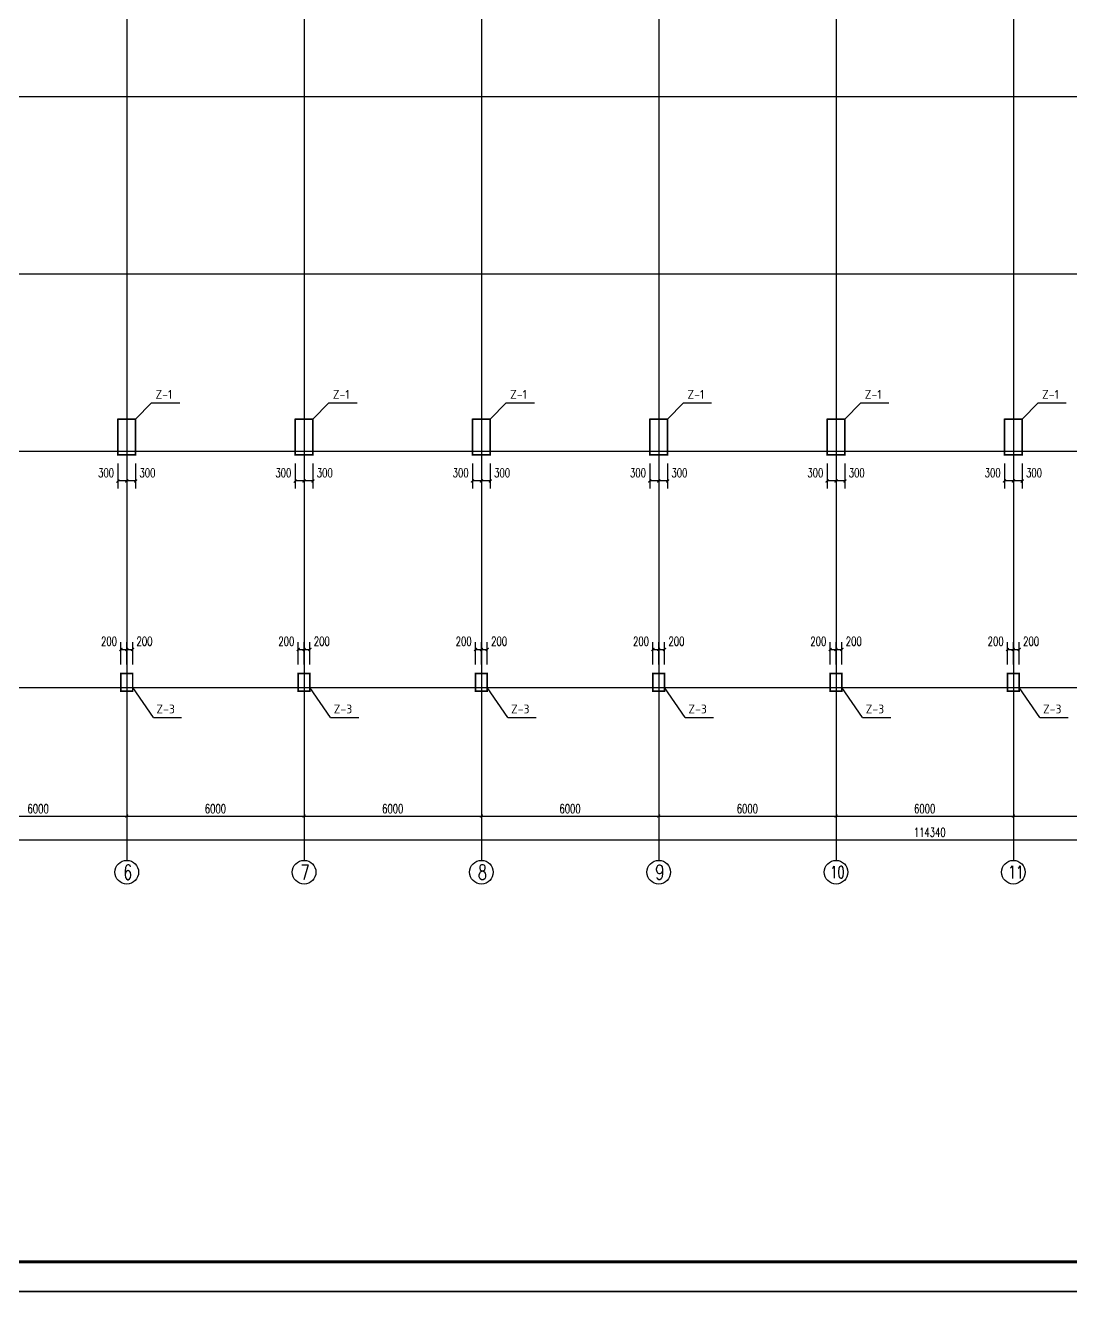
# Model space of a CAD drawing. Extents: x -73672 to 366960, y -527333 to 140666.
# Drawn here: x 214841 to 250194, y -102793 to -59486 of the extents above; entities that cross this region are included whole.
import ezdxf
from ezdxf.enums import TextEntityAlignment as Align

# ---------------------------------------------------------------- set-up
doc = ezdxf.new("R2010")
doc.units = 0
doc.header["$LTSCALE"] = 1000
doc.header["$MEASUREMENT"] = 0
for name, color, linetype in [('AXIS', 3, 'Continuous'), ('AXIS_TEXT', 7, 'Continuous'), ('COLUMN', 9, 'Continuous'), ('NUM', 3, 'Continuous'), ('PUB_TITLE', 4, 'Continuous'), ('建-尺寸', 3, 'Continuous')]:
    doc.layers.add(name, color=color, linetype=linetype)
doc.styles.add('_TCH_AXIS', font='COMPLEX', dxfattribs={"bigfont": 'GBCBIG'})
doc.styles.add('_TCH_DIM_T3', font='SIMPLEX', dxfattribs={"width": 0.705882, "bigfont": 'GBCBIG'})
doc.styles.add('A-DIM_T3', font='SIMPLEX', dxfattribs={"width": 0.705882, "bigfont": 'GBCBIG'})
doc.styles.add('COMPLEX', font='COMPLEX', dxfattribs={"bigfont": 'Tssdchn.shx'})
doc.styles.add('TSSD_Norm', font='Tssdeng.shx', dxfattribs={"bigfont": 'hztxt.shx'})
doc.dimstyles.new('_TCH_ARCH-100', dxfattribs={"dimtxt": 297.5, "dimasz": 100, "dimexe": 250, "dimexo": 300, "dimgap": 100, "dimtad": 1, "dimdec": 0, "dimzin": 0, "dimdsep": 46, "dimtxsty": '_TCH_DIM_T3', "dimblk": 'ARCHTICK', "dimcen": 0.09, "dimclrt": 7, "dimazin": 2, "dimtfac": 1, "dimtdec": 0, "dimtix": 1, "dimtmove": 2, "dimatfit": 3, "dimfxl": 0, "dimtolj": 1, "dimtzin": 0, "dimarcsym": 0})
doc.dimstyles.new('A-DIM-100', dxfattribs={"dimtxt": 297.5, "dimasz": 100, "dimexe": 250, "dimexo": 300, "dimgap": 100, "dimtad": 1, "dimdec": 0, "dimzin": 0, "dimdsep": 46, "dimtxsty": 'A-DIM_T3', "dimblk": 'ARCHTICK', "dimcen": 0.09, "dimclrt": 7, "dimazin": 2, "dimtfac": 1, "dimtdec": 0, "dimtix": 1, "dimtmove": 2, "dimatfit": 3, "dimfxl": 0, "dimtolj": 1, "dimtzin": 0, "dimarcsym": 0})

# ---------------------------------------------------------------- blocks, each defined once
blk = doc.blocks.new('_AXISO')
blk.add_circle((0, 0), 0.5)
at = {"layer": 'AXIS_TEXT', "style": 'COMPLEX'}
blk.add_attdef('A', text='', height=0.56, dxfattribs=at).set_placement((-0.25, -0.28), (0.25, -0.28), align=Align.FIT)
blk = doc.blocks.new('_ArchTick')
at = {"color": 0, "linetype": 'ByBlock', "const_width": 0.4}
blk.add_lwpolyline([(-0.5, -0.5), (0.5, 0.5)], dxfattribs=at)
blk = doc.blocks.new('*D8301')
at = {"layer": 'AXIS', "color": 0, "lineweight": -2}
for p, q in [((188264, -84034), (188264, -87284)), ((302604, -84034), (302604, -87284)), ((188264, -87034), (302604, -87034))]:
    blk.add_line(p, q, dxfattribs=at)
at = {"layer": 'Defpoints', "color": 0}
for p in [(188264, -83734), (302604, -83734), (302604, -87034)]:
    blk.add_point(p, dxfattribs=at)
at = {"layer": 'AXIS', "color": 0, "linetype": 'ByBlock', "lineweight": -2, "xscale": 100, "yscale": 100, "zscale": 100, "rotation": 180}
blk.add_blockref('_ArchTick', (188264, -87034), dxfattribs=at)
at = {"layer": 'AXIS', "color": 0, "linetype": 'ByBlock', "lineweight": -2, "xscale": 100, "yscale": 100, "zscale": 100}
blk.add_blockref('_ArchTick', (302604, -87034), dxfattribs=at)
at = {"layer": 'AXIS', "color": 7, "insert": (245434, -86785), "char_height": 297.5, "attachment_point": 5, "style": '_TCH_DIM_T3'}
blk.add_mtext('\\A1;114340', dxfattribs=at)
blk = doc.blocks.new('*D8306')
at = {"layer": 'AXIS', "color": 0, "lineweight": -2}
for p, q in [((212264, -84034), (212264, -86484)), ((218264, -84034), (218264, -86484)), ((212264, -86234), (218264, -86234))]:
    blk.add_line(p, q, dxfattribs=at)
at = {"layer": 'Defpoints', "color": 0}
for p in [(212264, -83734), (218264, -83734), (218264, -86234)]:
    blk.add_point(p, dxfattribs=at)
at = {"layer": 'AXIS', "color": 0, "linetype": 'ByBlock', "lineweight": -2, "xscale": 100, "yscale": 100, "zscale": 100, "rotation": 180}
blk.add_blockref('_ArchTick', (212264, -86234), dxfattribs=at)
at = {"layer": 'AXIS', "color": 0, "linetype": 'ByBlock', "lineweight": -2, "xscale": 100, "yscale": 100, "zscale": 100}
blk.add_blockref('_ArchTick', (218264, -86234), dxfattribs=at)
at = {"layer": 'AXIS', "color": 7, "insert": (215264, -85985), "char_height": 297.5, "attachment_point": 5, "style": '_TCH_DIM_T3'}
blk.add_mtext('\\A1;6000', dxfattribs=at)
blk = doc.blocks.new('*D8307')
at = {"layer": 'AXIS', "color": 0, "lineweight": -2}
for p, q in [((218264, -84034), (218264, -86484)), ((224264, -84034), (224264, -86484)), ((218264, -86234), (224264, -86234))]:
    blk.add_line(p, q, dxfattribs=at)
at = {"layer": 'Defpoints', "color": 0}
for p in [(218264, -83734), (224264, -83734), (224264, -86234)]:
    blk.add_point(p, dxfattribs=at)
at = {"layer": 'AXIS', "color": 0, "linetype": 'ByBlock', "lineweight": -2, "xscale": 100, "yscale": 100, "zscale": 100, "rotation": 180}
blk.add_blockref('_ArchTick', (218264, -86234), dxfattribs=at)
at = {"layer": 'AXIS', "color": 0, "linetype": 'ByBlock', "lineweight": -2, "xscale": 100, "yscale": 100, "zscale": 100}
blk.add_blockref('_ArchTick', (224264, -86234), dxfattribs=at)
at = {"layer": 'AXIS', "color": 7, "insert": (221264, -85985), "char_height": 297.5, "attachment_point": 5, "style": '_TCH_DIM_T3'}
blk.add_mtext('\\A1;6000', dxfattribs=at)
blk = doc.blocks.new('*D8308')
at = {"layer": 'AXIS', "color": 0, "lineweight": -2}
for p, q in [((224264, -84034), (224264, -86484)), ((230264, -84034), (230264, -86484)), ((224264, -86234), (230264, -86234))]:
    blk.add_line(p, q, dxfattribs=at)
at = {"layer": 'Defpoints', "color": 0}
for p in [(224264, -83734), (230264, -83734), (230264, -86234)]:
    blk.add_point(p, dxfattribs=at)
at = {"layer": 'AXIS', "color": 0, "linetype": 'ByBlock', "lineweight": -2, "xscale": 100, "yscale": 100, "zscale": 100, "rotation": 180}
blk.add_blockref('_ArchTick', (224264, -86234), dxfattribs=at)
at = {"layer": 'AXIS', "color": 0, "linetype": 'ByBlock', "lineweight": -2, "xscale": 100, "yscale": 100, "zscale": 100}
blk.add_blockref('_ArchTick', (230264, -86234), dxfattribs=at)
at = {"layer": 'AXIS', "color": 7, "insert": (227264, -85985), "char_height": 297.5, "attachment_point": 5, "style": '_TCH_DIM_T3'}
blk.add_mtext('\\A1;6000', dxfattribs=at)
blk = doc.blocks.new('*D8309')
at = {"layer": 'AXIS', "color": 0, "lineweight": -2}
for p, q in [((230264, -84034), (230264, -86484)), ((236264, -84034), (236264, -86484)), ((230264, -86234), (236264, -86234))]:
    blk.add_line(p, q, dxfattribs=at)
at = {"layer": 'Defpoints', "color": 0}
for p in [(230264, -83734), (236264, -83734), (236264, -86234)]:
    blk.add_point(p, dxfattribs=at)
at = {"layer": 'AXIS', "color": 0, "linetype": 'ByBlock', "lineweight": -2, "xscale": 100, "yscale": 100, "zscale": 100, "rotation": 180}
blk.add_blockref('_ArchTick', (230264, -86234), dxfattribs=at)
at = {"layer": 'AXIS', "color": 0, "linetype": 'ByBlock', "lineweight": -2, "xscale": 100, "yscale": 100, "zscale": 100}
blk.add_blockref('_ArchTick', (236264, -86234), dxfattribs=at)
at = {"layer": 'AXIS', "color": 7, "insert": (233264, -85985), "char_height": 297.5, "attachment_point": 5, "style": '_TCH_DIM_T3'}
blk.add_mtext('\\A1;6000', dxfattribs=at)
blk = doc.blocks.new('*D8310')
at = {"layer": 'AXIS', "color": 0, "lineweight": -2}
for p, q in [((236264, -84034), (236264, -86484)), ((242264, -84034), (242264, -86484)), ((236264, -86234), (242264, -86234))]:
    blk.add_line(p, q, dxfattribs=at)
at = {"layer": 'Defpoints', "color": 0}
for p in [(236264, -83734), (242264, -83734), (242264, -86234)]:
    blk.add_point(p, dxfattribs=at)
at = {"layer": 'AXIS', "color": 0, "linetype": 'ByBlock', "lineweight": -2, "xscale": 100, "yscale": 100, "zscale": 100, "rotation": 180}
blk.add_blockref('_ArchTick', (236264, -86234), dxfattribs=at)
at = {"layer": 'AXIS', "color": 0, "linetype": 'ByBlock', "lineweight": -2, "xscale": 100, "yscale": 100, "zscale": 100}
blk.add_blockref('_ArchTick', (242264, -86234), dxfattribs=at)
at = {"layer": 'AXIS', "color": 7, "insert": (239264, -85985), "char_height": 297.5, "attachment_point": 5, "style": '_TCH_DIM_T3'}
blk.add_mtext('\\A1;6000', dxfattribs=at)
blk = doc.blocks.new('*D8311')
at = {"layer": 'AXIS', "color": 0, "lineweight": -2}
for p, q in [((242264, -84034), (242264, -86484)), ((248264, -84034), (248264, -86484)), ((242264, -86234), (248264, -86234))]:
    blk.add_line(p, q, dxfattribs=at)
at = {"layer": 'Defpoints', "color": 0}
for p in [(242264, -83734), (248264, -83734), (248264, -86234)]:
    blk.add_point(p, dxfattribs=at)
at = {"layer": 'AXIS', "color": 0, "linetype": 'ByBlock', "lineweight": -2, "xscale": 100, "yscale": 100, "zscale": 100, "rotation": 180}
blk.add_blockref('_ArchTick', (242264, -86234), dxfattribs=at)
at = {"layer": 'AXIS', "color": 0, "linetype": 'ByBlock', "lineweight": -2, "xscale": 100, "yscale": 100, "zscale": 100}
blk.add_blockref('_ArchTick', (248264, -86234), dxfattribs=at)
at = {"layer": 'AXIS', "color": 7, "insert": (245264, -85985), "char_height": 297.5, "attachment_point": 5, "style": '_TCH_DIM_T3'}
blk.add_mtext('\\A1;6000', dxfattribs=at)
blk = doc.blocks.new('*D8312')
at = {"layer": 'AXIS', "color": 0, "lineweight": -2}
for p, q in [((248264, -84034), (248264, -86484)), ((254264, -84034), (254264, -86484)), ((248264, -86234), (254264, -86234))]:
    blk.add_line(p, q, dxfattribs=at)
at = {"layer": 'Defpoints', "color": 0}
for p in [(248264, -83734), (254264, -83734), (254264, -86234)]:
    blk.add_point(p, dxfattribs=at)
at = {"layer": 'AXIS', "color": 0, "linetype": 'ByBlock', "lineweight": -2, "xscale": 100, "yscale": 100, "zscale": 100, "rotation": 180}
blk.add_blockref('_ArchTick', (248264, -86234), dxfattribs=at)
at = {"layer": 'AXIS', "color": 0, "linetype": 'ByBlock', "lineweight": -2, "xscale": 100, "yscale": 100, "zscale": 100}
blk.add_blockref('_ArchTick', (254264, -86234), dxfattribs=at)
at = {"layer": 'AXIS', "color": 7, "insert": (251264, -85985), "char_height": 297.5, "attachment_point": 5, "style": '_TCH_DIM_T3'}
blk.add_mtext('\\A1;6000', dxfattribs=at)
blk = doc.blocks.new('*D8373')
at = {"layer": 'Defpoints', "color": 0}
for p in [(230264, -74009), (230564, -74009), (230264, -74895)]:
    blk.add_point(p, dxfattribs=at)
at = {"layer": '建-尺寸', "color": 0, "lineweight": -2}
for p, q in [((230264, -74309), (230264, -75145)), ((230564, -74309), (230564, -75145)), ((230564, -74895), (230264, -74895))]:
    blk.add_line(p, q, dxfattribs=at)
at = {"layer": '建-尺寸', "color": 0, "linetype": 'ByBlock', "lineweight": -2, "xscale": 100, "yscale": 100, "zscale": 100, "rotation": 180}
blk.add_blockref('_ArchTick', (230264, -74895), dxfattribs=at)
at = {"layer": '建-尺寸', "color": 0, "linetype": 'ByBlock', "lineweight": -2, "xscale": 100, "yscale": 100, "zscale": 100}
blk.add_blockref('_ArchTick', (230564, -74895), dxfattribs=at)
at = {"layer": '建-尺寸', "color": 7, "insert": (230964, -74620), "char_height": 297.5, "attachment_point": 5, "style": 'A-DIM_T3'}
blk.add_mtext('\\A1;300', dxfattribs=at)
blk = doc.blocks.new('*D8374')
at = {"layer": 'Defpoints', "color": 0}
for p in [(229964, -74009), (230264, -74009), (229964, -74895)]:
    blk.add_point(p, dxfattribs=at)
at = {"layer": '建-尺寸', "color": 0, "lineweight": -2}
for p, q in [((229964, -74309), (229964, -75145)), ((230264, -74309), (230264, -75145)), ((230264, -74895), (229964, -74895))]:
    blk.add_line(p, q, dxfattribs=at)
at = {"layer": '建-尺寸', "color": 0, "linetype": 'ByBlock', "lineweight": -2, "xscale": 100, "yscale": 100, "zscale": 100, "rotation": 180}
blk.add_blockref('_ArchTick', (229964, -74895), dxfattribs=at)
at = {"layer": '建-尺寸', "color": 0, "linetype": 'ByBlock', "lineweight": -2, "xscale": 100, "yscale": 100, "zscale": 100}
blk.add_blockref('_ArchTick', (230264, -74895), dxfattribs=at)
at = {"layer": '建-尺寸', "color": 7, "insert": (229564, -74620), "char_height": 297.5, "attachment_point": 5, "style": 'A-DIM_T3'}
blk.add_mtext('\\A1;300', dxfattribs=at)
blk = doc.blocks.new('*D8375')
at = {"layer": 'Defpoints', "color": 0}
for p in [(224264, -74009), (224564, -74009), (224264, -74895)]:
    blk.add_point(p, dxfattribs=at)
at = {"layer": '建-尺寸', "color": 0, "lineweight": -2}
for p, q in [((224264, -74309), (224264, -75145)), ((224564, -74309), (224564, -75145)), ((224564, -74895), (224264, -74895))]:
    blk.add_line(p, q, dxfattribs=at)
at = {"layer": '建-尺寸', "color": 0, "linetype": 'ByBlock', "lineweight": -2, "xscale": 100, "yscale": 100, "zscale": 100, "rotation": 180}
blk.add_blockref('_ArchTick', (224264, -74895), dxfattribs=at)
at = {"layer": '建-尺寸', "color": 0, "linetype": 'ByBlock', "lineweight": -2, "xscale": 100, "yscale": 100, "zscale": 100}
blk.add_blockref('_ArchTick', (224564, -74895), dxfattribs=at)
at = {"layer": '建-尺寸', "color": 7, "insert": (224964, -74620), "char_height": 297.5, "attachment_point": 5, "style": 'A-DIM_T3'}
blk.add_mtext('\\A1;300', dxfattribs=at)
blk = doc.blocks.new('*D8376')
at = {"layer": 'Defpoints', "color": 0}
for p in [(223964, -74009), (224264, -74009), (223964, -74895)]:
    blk.add_point(p, dxfattribs=at)
at = {"layer": '建-尺寸', "color": 0, "lineweight": -2}
for p, q in [((223964, -74309), (223964, -75145)), ((224264, -74309), (224264, -75145)), ((224264, -74895), (223964, -74895))]:
    blk.add_line(p, q, dxfattribs=at)
at = {"layer": '建-尺寸', "color": 0, "linetype": 'ByBlock', "lineweight": -2, "xscale": 100, "yscale": 100, "zscale": 100, "rotation": 180}
blk.add_blockref('_ArchTick', (223964, -74895), dxfattribs=at)
at = {"layer": '建-尺寸', "color": 0, "linetype": 'ByBlock', "lineweight": -2, "xscale": 100, "yscale": 100, "zscale": 100}
blk.add_blockref('_ArchTick', (224264, -74895), dxfattribs=at)
at = {"layer": '建-尺寸', "color": 7, "insert": (223564, -74620), "char_height": 297.5, "attachment_point": 5, "style": 'A-DIM_T3'}
blk.add_mtext('\\A1;300', dxfattribs=at)
blk = doc.blocks.new('*D8377')
at = {"layer": 'Defpoints', "color": 0}
for p in [(218264, -74009), (218564, -74009), (218264, -74895)]:
    blk.add_point(p, dxfattribs=at)
at = {"layer": '建-尺寸', "color": 0, "lineweight": -2}
for p, q in [((218264, -74309), (218264, -75145)), ((218564, -74309), (218564, -75145)), ((218564, -74895), (218264, -74895))]:
    blk.add_line(p, q, dxfattribs=at)
at = {"layer": '建-尺寸', "color": 0, "linetype": 'ByBlock', "lineweight": -2, "xscale": 100, "yscale": 100, "zscale": 100, "rotation": 180}
blk.add_blockref('_ArchTick', (218264, -74895), dxfattribs=at)
at = {"layer": '建-尺寸', "color": 0, "linetype": 'ByBlock', "lineweight": -2, "xscale": 100, "yscale": 100, "zscale": 100}
blk.add_blockref('_ArchTick', (218564, -74895), dxfattribs=at)
at = {"layer": '建-尺寸', "color": 7, "insert": (218964, -74620), "char_height": 297.5, "attachment_point": 5, "style": 'A-DIM_T3'}
blk.add_mtext('\\A1;300', dxfattribs=at)
blk = doc.blocks.new('*D8378')
at = {"layer": 'Defpoints', "color": 0}
for p in [(217964, -74009), (218264, -74009), (217964, -74895)]:
    blk.add_point(p, dxfattribs=at)
at = {"layer": '建-尺寸', "color": 0, "lineweight": -2}
for p, q in [((217964, -74309), (217964, -75145)), ((218264, -74309), (218264, -75145)), ((218264, -74895), (217964, -74895))]:
    blk.add_line(p, q, dxfattribs=at)
at = {"layer": '建-尺寸', "color": 0, "linetype": 'ByBlock', "lineweight": -2, "xscale": 100, "yscale": 100, "zscale": 100, "rotation": 180}
blk.add_blockref('_ArchTick', (217964, -74895), dxfattribs=at)
at = {"layer": '建-尺寸', "color": 0, "linetype": 'ByBlock', "lineweight": -2, "xscale": 100, "yscale": 100, "zscale": 100}
blk.add_blockref('_ArchTick', (218264, -74895), dxfattribs=at)
at = {"layer": '建-尺寸', "color": 7, "insert": (217564, -74620), "char_height": 297.5, "attachment_point": 5, "style": 'A-DIM_T3'}
blk.add_mtext('\\A1;300', dxfattribs=at)
blk = doc.blocks.new('*D8381')
at = {"layer": 'Defpoints', "color": 0}
for p in [(248264, -74009), (248564, -74009), (248264, -74895)]:
    blk.add_point(p, dxfattribs=at)
at = {"layer": '建-尺寸', "color": 0, "lineweight": -2}
for p, q in [((248264, -74309), (248264, -75145)), ((248564, -74309), (248564, -75145)), ((248564, -74895), (248264, -74895))]:
    blk.add_line(p, q, dxfattribs=at)
at = {"layer": '建-尺寸', "color": 0, "linetype": 'ByBlock', "lineweight": -2, "xscale": 100, "yscale": 100, "zscale": 100, "rotation": 180}
blk.add_blockref('_ArchTick', (248264, -74895), dxfattribs=at)
at = {"layer": '建-尺寸', "color": 0, "linetype": 'ByBlock', "lineweight": -2, "xscale": 100, "yscale": 100, "zscale": 100}
blk.add_blockref('_ArchTick', (248564, -74895), dxfattribs=at)
at = {"layer": '建-尺寸', "color": 7, "insert": (248964, -74620), "char_height": 297.5, "attachment_point": 5, "style": 'A-DIM_T3'}
blk.add_mtext('\\A1;300', dxfattribs=at)
blk = doc.blocks.new('*D8382')
at = {"layer": 'Defpoints', "color": 0}
for p in [(247964, -74009), (248264, -74009), (247964, -74895)]:
    blk.add_point(p, dxfattribs=at)
at = {"layer": '建-尺寸', "color": 0, "lineweight": -2}
for p, q in [((247964, -74309), (247964, -75145)), ((248264, -74309), (248264, -75145)), ((248264, -74895), (247964, -74895))]:
    blk.add_line(p, q, dxfattribs=at)
at = {"layer": '建-尺寸', "color": 0, "linetype": 'ByBlock', "lineweight": -2, "xscale": 100, "yscale": 100, "zscale": 100, "rotation": 180}
blk.add_blockref('_ArchTick', (247964, -74895), dxfattribs=at)
at = {"layer": '建-尺寸', "color": 0, "linetype": 'ByBlock', "lineweight": -2, "xscale": 100, "yscale": 100, "zscale": 100}
blk.add_blockref('_ArchTick', (248264, -74895), dxfattribs=at)
at = {"layer": '建-尺寸', "color": 7, "insert": (247564, -74620), "char_height": 297.5, "attachment_point": 5, "style": 'A-DIM_T3'}
blk.add_mtext('\\A1;300', dxfattribs=at)
blk = doc.blocks.new('*D8383')
at = {"layer": 'Defpoints', "color": 0}
for p in [(242264, -74009), (242564, -74009), (242264, -74895)]:
    blk.add_point(p, dxfattribs=at)
at = {"layer": '建-尺寸', "color": 0, "lineweight": -2}
for p, q in [((242264, -74309), (242264, -75145)), ((242564, -74309), (242564, -75145)), ((242564, -74895), (242264, -74895))]:
    blk.add_line(p, q, dxfattribs=at)
at = {"layer": '建-尺寸', "color": 0, "linetype": 'ByBlock', "lineweight": -2, "xscale": 100, "yscale": 100, "zscale": 100, "rotation": 180}
blk.add_blockref('_ArchTick', (242264, -74895), dxfattribs=at)
at = {"layer": '建-尺寸', "color": 0, "linetype": 'ByBlock', "lineweight": -2, "xscale": 100, "yscale": 100, "zscale": 100}
blk.add_blockref('_ArchTick', (242564, -74895), dxfattribs=at)
at = {"layer": '建-尺寸', "color": 7, "insert": (242964, -74620), "char_height": 297.5, "attachment_point": 5, "style": 'A-DIM_T3'}
blk.add_mtext('\\A1;300', dxfattribs=at)
blk = doc.blocks.new('*D8384')
at = {"layer": 'Defpoints', "color": 0}
for p in [(241964, -74009), (242264, -74009), (241964, -74895)]:
    blk.add_point(p, dxfattribs=at)
at = {"layer": '建-尺寸', "color": 0, "lineweight": -2}
for p, q in [((241964, -74309), (241964, -75145)), ((242264, -74309), (242264, -75145)), ((242264, -74895), (241964, -74895))]:
    blk.add_line(p, q, dxfattribs=at)
at = {"layer": '建-尺寸', "color": 0, "linetype": 'ByBlock', "lineweight": -2, "xscale": 100, "yscale": 100, "zscale": 100, "rotation": 180}
blk.add_blockref('_ArchTick', (241964, -74895), dxfattribs=at)
at = {"layer": '建-尺寸', "color": 0, "linetype": 'ByBlock', "lineweight": -2, "xscale": 100, "yscale": 100, "zscale": 100}
blk.add_blockref('_ArchTick', (242264, -74895), dxfattribs=at)
at = {"layer": '建-尺寸', "color": 7, "insert": (241564, -74620), "char_height": 297.5, "attachment_point": 5, "style": 'A-DIM_T3'}
blk.add_mtext('\\A1;300', dxfattribs=at)
blk = doc.blocks.new('*D8385')
at = {"layer": 'Defpoints', "color": 0}
for p in [(236264, -74009), (236564, -74009), (236264, -74895)]:
    blk.add_point(p, dxfattribs=at)
at = {"layer": '建-尺寸', "color": 0, "lineweight": -2}
for p, q in [((236264, -74309), (236264, -75145)), ((236564, -74309), (236564, -75145)), ((236564, -74895), (236264, -74895))]:
    blk.add_line(p, q, dxfattribs=at)
at = {"layer": '建-尺寸', "color": 0, "linetype": 'ByBlock', "lineweight": -2, "xscale": 100, "yscale": 100, "zscale": 100, "rotation": 180}
blk.add_blockref('_ArchTick', (236264, -74895), dxfattribs=at)
at = {"layer": '建-尺寸', "color": 0, "linetype": 'ByBlock', "lineweight": -2, "xscale": 100, "yscale": 100, "zscale": 100}
blk.add_blockref('_ArchTick', (236564, -74895), dxfattribs=at)
at = {"layer": '建-尺寸', "color": 7, "insert": (236964, -74620), "char_height": 297.5, "attachment_point": 5, "style": 'A-DIM_T3'}
blk.add_mtext('\\A1;300', dxfattribs=at)
blk = doc.blocks.new('*D8386')
at = {"layer": 'Defpoints', "color": 0}
for p in [(235964, -74009), (236264, -74009), (235964, -74895)]:
    blk.add_point(p, dxfattribs=at)
at = {"layer": '建-尺寸', "color": 0, "lineweight": -2}
for p, q in [((235964, -74309), (235964, -75145)), ((236264, -74309), (236264, -75145)), ((236264, -74895), (235964, -74895))]:
    blk.add_line(p, q, dxfattribs=at)
at = {"layer": '建-尺寸', "color": 0, "linetype": 'ByBlock', "lineweight": -2, "xscale": 100, "yscale": 100, "zscale": 100, "rotation": 180}
blk.add_blockref('_ArchTick', (235964, -74895), dxfattribs=at)
at = {"layer": '建-尺寸', "color": 0, "linetype": 'ByBlock', "lineweight": -2, "xscale": 100, "yscale": 100, "zscale": 100}
blk.add_blockref('_ArchTick', (236264, -74895), dxfattribs=at)
at = {"layer": '建-尺寸', "color": 7, "insert": (235564, -74620), "char_height": 297.5, "attachment_point": 5, "style": 'A-DIM_T3'}
blk.add_mtext('\\A1;300', dxfattribs=at)
blk = doc.blocks.new('*D9027')
at = {"layer": 'Defpoints', "color": 0}
for p in [(218264, -80596), (218064, -81409), (218264, -81409)]:
    blk.add_point(p, dxfattribs=at)
at = {"layer": '建-尺寸', "color": 0, "lineweight": -2}
for p, q in [((218064, -81109), (218064, -80346)), ((218264, -81109), (218264, -80346)), ((218064, -80596), (218264, -80596))]:
    blk.add_line(p, q, dxfattribs=at)
at = {"layer": '建-尺寸', "color": 0, "linetype": 'ByBlock', "lineweight": -2, "xscale": 100, "yscale": 100, "zscale": 100, "rotation": 180}
blk.add_blockref('_ArchTick', (218064, -80596), dxfattribs=at)
at = {"layer": '建-尺寸', "color": 0, "linetype": 'ByBlock', "lineweight": -2, "xscale": 100, "yscale": 100, "zscale": 100}
blk.add_blockref('_ArchTick', (218264, -80596), dxfattribs=at)
at = {"layer": '建-尺寸', "color": 7, "insert": (217664, -80321), "char_height": 297.5, "attachment_point": 5, "style": 'A-DIM_T3'}
blk.add_mtext('\\A1;200', dxfattribs=at)
blk = doc.blocks.new('*D9028')
at = {"layer": 'Defpoints', "color": 0}
for p in [(218464, -80596), (218264, -81409), (218464, -81409)]:
    blk.add_point(p, dxfattribs=at)
at = {"layer": '建-尺寸', "color": 0, "lineweight": -2}
for p, q in [((218264, -81109), (218264, -80346)), ((218464, -81109), (218464, -80346)), ((218264, -80596), (218464, -80596))]:
    blk.add_line(p, q, dxfattribs=at)
at = {"layer": '建-尺寸', "color": 0, "linetype": 'ByBlock', "lineweight": -2, "xscale": 100, "yscale": 100, "zscale": 100, "rotation": 180}
blk.add_blockref('_ArchTick', (218264, -80596), dxfattribs=at)
at = {"layer": '建-尺寸', "color": 0, "linetype": 'ByBlock', "lineweight": -2, "xscale": 100, "yscale": 100, "zscale": 100}
blk.add_blockref('_ArchTick', (218464, -80596), dxfattribs=at)
at = {"layer": '建-尺寸', "color": 7, "insert": (218864, -80321), "char_height": 297.5, "attachment_point": 5, "style": 'A-DIM_T3'}
blk.add_mtext('\\A1;200', dxfattribs=at)
blk = doc.blocks.new('*D9029')
at = {"layer": 'Defpoints', "color": 0}
for p in [(224264, -80596), (224064, -81409), (224264, -81409)]:
    blk.add_point(p, dxfattribs=at)
at = {"layer": '建-尺寸', "color": 0, "lineweight": -2}
for p, q in [((224064, -81109), (224064, -80346)), ((224264, -81109), (224264, -80346)), ((224064, -80596), (224264, -80596))]:
    blk.add_line(p, q, dxfattribs=at)
at = {"layer": '建-尺寸', "color": 0, "linetype": 'ByBlock', "lineweight": -2, "xscale": 100, "yscale": 100, "zscale": 100, "rotation": 180}
blk.add_blockref('_ArchTick', (224064, -80596), dxfattribs=at)
at = {"layer": '建-尺寸', "color": 0, "linetype": 'ByBlock', "lineweight": -2, "xscale": 100, "yscale": 100, "zscale": 100}
blk.add_blockref('_ArchTick', (224264, -80596), dxfattribs=at)
at = {"layer": '建-尺寸', "color": 7, "insert": (223664, -80321), "char_height": 297.5, "attachment_point": 5, "style": 'A-DIM_T3'}
blk.add_mtext('\\A1;200', dxfattribs=at)
blk = doc.blocks.new('*D9030')
at = {"layer": 'Defpoints', "color": 0}
for p in [(224464, -80596), (224264, -81409), (224464, -81409)]:
    blk.add_point(p, dxfattribs=at)
at = {"layer": '建-尺寸', "color": 0, "lineweight": -2}
for p, q in [((224264, -81109), (224264, -80346)), ((224464, -81109), (224464, -80346)), ((224264, -80596), (224464, -80596))]:
    blk.add_line(p, q, dxfattribs=at)
at = {"layer": '建-尺寸', "color": 0, "linetype": 'ByBlock', "lineweight": -2, "xscale": 100, "yscale": 100, "zscale": 100, "rotation": 180}
blk.add_blockref('_ArchTick', (224264, -80596), dxfattribs=at)
at = {"layer": '建-尺寸', "color": 0, "linetype": 'ByBlock', "lineweight": -2, "xscale": 100, "yscale": 100, "zscale": 100}
blk.add_blockref('_ArchTick', (224464, -80596), dxfattribs=at)
at = {"layer": '建-尺寸', "color": 7, "insert": (224864, -80321), "char_height": 297.5, "attachment_point": 5, "style": 'A-DIM_T3'}
blk.add_mtext('\\A1;200', dxfattribs=at)
blk = doc.blocks.new('*D9031')
at = {"layer": 'Defpoints', "color": 0}
for p in [(230264, -80596), (230064, -81409), (230264, -81409)]:
    blk.add_point(p, dxfattribs=at)
at = {"layer": '建-尺寸', "color": 0, "lineweight": -2}
for p, q in [((230064, -81109), (230064, -80346)), ((230264, -81109), (230264, -80346)), ((230064, -80596), (230264, -80596))]:
    blk.add_line(p, q, dxfattribs=at)
at = {"layer": '建-尺寸', "color": 0, "linetype": 'ByBlock', "lineweight": -2, "xscale": 100, "yscale": 100, "zscale": 100, "rotation": 180}
blk.add_blockref('_ArchTick', (230064, -80596), dxfattribs=at)
at = {"layer": '建-尺寸', "color": 0, "linetype": 'ByBlock', "lineweight": -2, "xscale": 100, "yscale": 100, "zscale": 100}
blk.add_blockref('_ArchTick', (230264, -80596), dxfattribs=at)
at = {"layer": '建-尺寸', "color": 7, "insert": (229664, -80321), "char_height": 297.5, "attachment_point": 5, "style": 'A-DIM_T3'}
blk.add_mtext('\\A1;200', dxfattribs=at)
blk = doc.blocks.new('*D9032')
at = {"layer": 'Defpoints', "color": 0}
for p in [(230464, -80596), (230264, -81409), (230464, -81409)]:
    blk.add_point(p, dxfattribs=at)
at = {"layer": '建-尺寸', "color": 0, "lineweight": -2}
for p, q in [((230264, -81109), (230264, -80346)), ((230464, -81109), (230464, -80346)), ((230264, -80596), (230464, -80596))]:
    blk.add_line(p, q, dxfattribs=at)
at = {"layer": '建-尺寸', "color": 0, "linetype": 'ByBlock', "lineweight": -2, "xscale": 100, "yscale": 100, "zscale": 100, "rotation": 180}
blk.add_blockref('_ArchTick', (230264, -80596), dxfattribs=at)
at = {"layer": '建-尺寸', "color": 0, "linetype": 'ByBlock', "lineweight": -2, "xscale": 100, "yscale": 100, "zscale": 100}
blk.add_blockref('_ArchTick', (230464, -80596), dxfattribs=at)
at = {"layer": '建-尺寸', "color": 7, "insert": (230864, -80321), "char_height": 297.5, "attachment_point": 5, "style": 'A-DIM_T3'}
blk.add_mtext('\\A1;200', dxfattribs=at)
blk = doc.blocks.new('*D9033')
at = {"layer": 'Defpoints', "color": 0}
for p in [(236264, -80596), (236064, -81409), (236264, -81409)]:
    blk.add_point(p, dxfattribs=at)
at = {"layer": '建-尺寸', "color": 0, "lineweight": -2}
for p, q in [((236064, -81109), (236064, -80346)), ((236264, -81109), (236264, -80346)), ((236064, -80596), (236264, -80596))]:
    blk.add_line(p, q, dxfattribs=at)
at = {"layer": '建-尺寸', "color": 0, "linetype": 'ByBlock', "lineweight": -2, "xscale": 100, "yscale": 100, "zscale": 100, "rotation": 180}
blk.add_blockref('_ArchTick', (236064, -80596), dxfattribs=at)
at = {"layer": '建-尺寸', "color": 0, "linetype": 'ByBlock', "lineweight": -2, "xscale": 100, "yscale": 100, "zscale": 100}
blk.add_blockref('_ArchTick', (236264, -80596), dxfattribs=at)
at = {"layer": '建-尺寸', "color": 7, "insert": (235664, -80321), "char_height": 297.5, "attachment_point": 5, "style": 'A-DIM_T3'}
blk.add_mtext('\\A1;200', dxfattribs=at)
blk = doc.blocks.new('*D9034')
at = {"layer": 'Defpoints', "color": 0}
for p in [(236464, -80596), (236264, -81409), (236464, -81409)]:
    blk.add_point(p, dxfattribs=at)
at = {"layer": '建-尺寸', "color": 0, "lineweight": -2}
for p, q in [((236264, -81109), (236264, -80346)), ((236464, -81109), (236464, -80346)), ((236264, -80596), (236464, -80596))]:
    blk.add_line(p, q, dxfattribs=at)
at = {"layer": '建-尺寸', "color": 0, "linetype": 'ByBlock', "lineweight": -2, "xscale": 100, "yscale": 100, "zscale": 100, "rotation": 180}
blk.add_blockref('_ArchTick', (236264, -80596), dxfattribs=at)
at = {"layer": '建-尺寸', "color": 0, "linetype": 'ByBlock', "lineweight": -2, "xscale": 100, "yscale": 100, "zscale": 100}
blk.add_blockref('_ArchTick', (236464, -80596), dxfattribs=at)
at = {"layer": '建-尺寸', "color": 7, "insert": (236864, -80321), "char_height": 297.5, "attachment_point": 5, "style": 'A-DIM_T3'}
blk.add_mtext('\\A1;200', dxfattribs=at)
blk = doc.blocks.new('*D9035')
at = {"layer": 'Defpoints', "color": 0}
for p in [(242264, -80596), (242064, -81409), (242264, -81409)]:
    blk.add_point(p, dxfattribs=at)
at = {"layer": '建-尺寸', "color": 0, "lineweight": -2}
for p, q in [((242064, -81109), (242064, -80346)), ((242264, -81109), (242264, -80346)), ((242064, -80596), (242264, -80596))]:
    blk.add_line(p, q, dxfattribs=at)
at = {"layer": '建-尺寸', "color": 0, "linetype": 'ByBlock', "lineweight": -2, "xscale": 100, "yscale": 100, "zscale": 100, "rotation": 180}
blk.add_blockref('_ArchTick', (242064, -80596), dxfattribs=at)
at = {"layer": '建-尺寸', "color": 0, "linetype": 'ByBlock', "lineweight": -2, "xscale": 100, "yscale": 100, "zscale": 100}
blk.add_blockref('_ArchTick', (242264, -80596), dxfattribs=at)
at = {"layer": '建-尺寸', "color": 7, "insert": (241664, -80321), "char_height": 297.5, "attachment_point": 5, "style": 'A-DIM_T3'}
blk.add_mtext('\\A1;200', dxfattribs=at)
blk = doc.blocks.new('*D9036')
at = {"layer": 'Defpoints', "color": 0}
for p in [(242464, -80596), (242264, -81409), (242464, -81409)]:
    blk.add_point(p, dxfattribs=at)
at = {"layer": '建-尺寸', "color": 0, "lineweight": -2}
for p, q in [((242264, -81109), (242264, -80346)), ((242464, -81109), (242464, -80346)), ((242264, -80596), (242464, -80596))]:
    blk.add_line(p, q, dxfattribs=at)
at = {"layer": '建-尺寸', "color": 0, "linetype": 'ByBlock', "lineweight": -2, "xscale": 100, "yscale": 100, "zscale": 100, "rotation": 180}
blk.add_blockref('_ArchTick', (242264, -80596), dxfattribs=at)
at = {"layer": '建-尺寸', "color": 0, "linetype": 'ByBlock', "lineweight": -2, "xscale": 100, "yscale": 100, "zscale": 100}
blk.add_blockref('_ArchTick', (242464, -80596), dxfattribs=at)
at = {"layer": '建-尺寸', "color": 7, "insert": (242864, -80321), "char_height": 297.5, "attachment_point": 5, "style": 'A-DIM_T3'}
blk.add_mtext('\\A1;200', dxfattribs=at)
blk = doc.blocks.new('*D9037')
at = {"layer": 'Defpoints', "color": 0}
for p in [(248264, -80596), (248064, -81409), (248264, -81409)]:
    blk.add_point(p, dxfattribs=at)
at = {"layer": '建-尺寸', "color": 0, "lineweight": -2}
for p, q in [((248064, -81109), (248064, -80346)), ((248264, -81109), (248264, -80346)), ((248064, -80596), (248264, -80596))]:
    blk.add_line(p, q, dxfattribs=at)
at = {"layer": '建-尺寸', "color": 0, "linetype": 'ByBlock', "lineweight": -2, "xscale": 100, "yscale": 100, "zscale": 100, "rotation": 180}
blk.add_blockref('_ArchTick', (248064, -80596), dxfattribs=at)
at = {"layer": '建-尺寸', "color": 0, "linetype": 'ByBlock', "lineweight": -2, "xscale": 100, "yscale": 100, "zscale": 100}
blk.add_blockref('_ArchTick', (248264, -80596), dxfattribs=at)
at = {"layer": '建-尺寸', "color": 7, "insert": (247664, -80321), "char_height": 297.5, "attachment_point": 5, "style": 'A-DIM_T3'}
blk.add_mtext('\\A1;200', dxfattribs=at)
blk = doc.blocks.new('*D9038')
at = {"layer": 'Defpoints', "color": 0}
for p in [(248464, -80596), (248264, -81409), (248464, -81409)]:
    blk.add_point(p, dxfattribs=at)
at = {"layer": '建-尺寸', "color": 0, "lineweight": -2}
for p, q in [((248264, -81109), (248264, -80346)), ((248464, -81109), (248464, -80346)), ((248264, -80596), (248464, -80596))]:
    blk.add_line(p, q, dxfattribs=at)
at = {"layer": '建-尺寸', "color": 0, "linetype": 'ByBlock', "lineweight": -2, "xscale": 100, "yscale": 100, "zscale": 100, "rotation": 180}
blk.add_blockref('_ArchTick', (248264, -80596), dxfattribs=at)
at = {"layer": '建-尺寸', "color": 0, "linetype": 'ByBlock', "lineweight": -2, "xscale": 100, "yscale": 100, "zscale": 100}
blk.add_blockref('_ArchTick', (248464, -80596), dxfattribs=at)
at = {"layer": '建-尺寸', "color": 7, "insert": (248864, -80321), "char_height": 297.5, "attachment_point": 5, "style": 'A-DIM_T3'}
blk.add_mtext('\\A1;200', dxfattribs=at)

msp = doc.modelspace()

# ---------------------------------------------------------------- linework, layer by layer
at = {"color": 1}
for p, q in [((218264.15, -24236.64), (218264.15, -84710.49)), ((224264.15, -24236.64), (224264.15, -84710.49)), ((230264.15, -24236.64), (230264.15, -84710.49)), ((236264.15, -24236.64), (236264.15, -84710.49)), ((242264.15, -24236.64), (242264.15, -84710.49)), ((248264.15, -24236.64), (248264.15, -84710.49)), ((185878.49, -61888.84), (304648.09, -61888.84)), ((185878.49, -67888.84), (304648.09, -67888.84)), ((185878.49, -73888.84), (304648.09, -73888.84)), ((185878.49, -81888.84), (304648.09, -81888.84))]:
    msp.add_line(p, q, dxfattribs=at)
at = {"color": 0}
for p, q in [((218564.15, -72808.84), (219102.56, -72247.72)), ((219102.56, -72247.72), (220055.11, -72247.72)), ((224564.15, -72808.84), (225102.56, -72247.72)), ((225102.56, -72247.72), (226055.11, -72247.72)), ((230564.15, -72808.84), (231102.56, -72247.72)), ((231102.56, -72247.72), (232055.11, -72247.72)), ((236564.15, -72808.84), (237102.56, -72247.72)), ((237102.56, -72247.72), (238055.11, -72247.72)), ((242564.15, -72808.84), (243102.56, -72247.72)), ((243102.56, -72247.72), (244055.11, -72247.72)), ((248564.15, -72808.84), (249102.56, -72247.72)), ((249102.56, -72247.72), (250055.11, -72247.72)), ((219163.36, -82894.8), (218464.15, -81888.84)), ((225163.36, -82894.8), (224464.15, -81888.84)), ((231163.36, -82894.8), (230464.15, -81888.84)), ((237163.36, -82894.8), (236464.15, -81888.84)), ((243163.36, -82894.8), (242464.15, -81888.84)), ((249163.36, -82894.8), (248464.15, -81888.84)), ((219163.36, -82894.8), (220115.91, -82894.8)), ((225163.36, -82894.8), (226115.91, -82894.8)), ((231163.36, -82894.8), (232115.91, -82894.8)), ((237163.36, -82894.8), (238115.91, -82894.8)), ((243163.36, -82894.8), (244115.91, -82894.8)), ((249163.36, -82894.8), (250115.91, -82894.8))]:
    msp.add_line(p, q, dxfattribs=at)
at = {"color": 0, "const_width": 50}
for points in [[(217964.15, -72808.84), (217964.15, -74008.84), (218564.15, -74008.84), (218564.15, -72808.84), (217964.15, -72808.84)], [(223964.15, -72808.84), (223964.15, -74008.84), (224564.15, -74008.84), (224564.15, -72808.84), (223964.15, -72808.84)], [(229964.15, -72808.84), (229964.15, -74008.84), (230564.15, -74008.84), (230564.15, -72808.84), (229964.15, -72808.84)], [(235964.15, -72808.84), (235964.15, -74008.84), (236564.15, -74008.84), (236564.15, -72808.84), (235964.15, -72808.84)], [(241964.15, -72808.84), (241964.15, -74008.84), (242564.15, -74008.84), (242564.15, -72808.84), (241964.15, -72808.84)], [(247964.15, -72808.84), (247964.15, -74008.84), (248564.15, -74008.84), (248564.15, -72808.84), (247964.15, -72808.84)], [(218464.15, -82008.84), (218464.15, -81408.84), (218064.15, -81408.84), (218064.15, -82008.84), (218464.15, -82008.84)], [(224464.15, -82008.84), (224464.15, -81408.84), (224064.15, -81408.84), (224064.15, -82008.84), (224464.15, -82008.84)], [(230464.15, -82008.84), (230464.15, -81408.84), (230064.15, -81408.84), (230064.15, -82008.84), (230464.15, -82008.84)], [(236464.15, -82008.84), (236464.15, -81408.84), (236064.15, -81408.84), (236064.15, -82008.84), (236464.15, -82008.84)], [(242464.15, -82008.84), (242464.15, -81408.84), (242064.15, -81408.84), (242064.15, -82008.84), (242464.15, -82008.84)], [(248464.15, -82008.84), (248464.15, -81408.84), (248064.15, -81408.84), (248064.15, -82008.84), (248464.15, -82008.84)]]:
    msp.add_lwpolyline(points, dxfattribs=at)
at = {"layer": 'AXIS'}
for p, q in [((218264.15, -83733.64), (218264.15, -87733.64)), ((224264.15, -83733.64), (224264.15, -87733.64)), ((230264.15, -83733.64), (230264.15, -87733.64)), ((236264.15, -83733.64), (236264.15, -87733.64)), ((242264.15, -83733.64), (242264.15, -87733.64)), ((248264.15, -83733.64), (248264.15, -87733.64))]:
    msp.add_line(p, q, dxfattribs=at)
at = {"layer": 'COLUMN'}
for points in [[(217964.15, -74008.84), (218564.15, -74008.84), (218564.15, -72808.84), (217964.15, -72808.84)], [(223964.15, -74008.84), (224564.15, -74008.84), (224564.15, -72808.84), (223964.15, -72808.84)], [(229964.15, -74008.84), (230564.15, -74008.84), (230564.15, -72808.84), (229964.15, -72808.84)], [(235964.15, -74008.84), (236564.15, -74008.84), (236564.15, -72808.84), (235964.15, -72808.84)], [(241964.15, -74008.84), (242564.15, -74008.84), (242564.15, -72808.84), (241964.15, -72808.84)], [(247964.15, -74008.84), (248564.15, -74008.84), (248564.15, -72808.84), (247964.15, -72808.84)], [(218064.15, -82008.84), (218464.15, -82008.84), (218464.15, -81408.84), (218064.15, -81408.84)], [(224064.15, -82008.84), (224464.15, -82008.84), (224464.15, -81408.84), (224064.15, -81408.84)], [(230064.15, -82008.84), (230464.15, -82008.84), (230464.15, -81408.84), (230064.15, -81408.84)], [(236064.15, -82008.84), (236464.15, -82008.84), (236464.15, -81408.84), (236064.15, -81408.84)], [(242064.15, -82008.84), (242464.15, -82008.84), (242464.15, -81408.84), (242064.15, -81408.84)], [(248064.15, -82008.84), (248464.15, -82008.84), (248464.15, -81408.84), (248064.15, -81408.84)]]:
    msp.add_lwpolyline(points, close=True, dxfattribs=at)
at = {"layer": 'PUB_TITLE'}
for points in [[(177678.75, -102317.87), (326378.75, -102317.87), (326378.75, -18217.87), (177678.75, -18217.87)], [(177678.75, -186417.87), (326378.75, -186417.87), (326378.75, -102317.87), (177678.75, -102317.87)]]:
    msp.add_lwpolyline(points, close=True, dxfattribs=at)
at = {"layer": 'PUB_TITLE', "const_width": 100}
msp.add_lwpolyline([(180178.75, -101317.87), (325378.75, -101317.87), (325378.75, -19217.87), (180178.75, -19217.87)], close=True, dxfattribs=at)

# ---------------------------------------------------------------- block references
at = {"layer": 'AXIS'}
ref = msp.add_blockref('_AXISO', (218264.15, -88133.64), dxfattribs=dict(at, xscale=800, yscale=800, zscale=800))
ref.add_attrib('A', '6', (218144.93, -88386.99), dxfattribs={"color": 7, "height": 506.7, "style": '_TCH_AXIS', "width": 0.705882})
ref = msp.add_blockref('_AXISO', (224264.15, -88133.64), dxfattribs=dict(at, xscale=800, yscale=800, zscale=800))
ref.add_attrib('A', '7', (224144.93, -88386.99), dxfattribs={"color": 7, "height": 506.7, "style": '_TCH_AXIS', "width": 0.705882})
ref = msp.add_blockref('_AXISO', (230264.15, -88133.64), dxfattribs=dict(at, xscale=800, yscale=800, zscale=800))
ref.add_attrib('A', '8', (230144.93, -88386.99), dxfattribs={"color": 7, "height": 506.7, "style": '_TCH_AXIS', "width": 0.705882})
ref = msp.add_blockref('_AXISO', (236264.15, -88133.64), dxfattribs=dict(at, xscale=800, yscale=800, zscale=800))
ref.add_attrib('A', '9', (236144.93, -88386.99), dxfattribs={"color": 7, "height": 506.7, "style": '_TCH_AXIS', "width": 0.705882})
ref = msp.add_blockref('_AXISO', (242264.15, -88133.64), dxfattribs=dict(at, xscale=800, yscale=800, zscale=800))
ref.add_attrib('A', '10', (242068.7, -88334.14), dxfattribs={"color": 7, "height": 401.002, "style": '_TCH_AXIS', "width": 0.705882})
ref = msp.add_blockref('_AXISO', (248264.15, -88133.64), dxfattribs=dict(at, xscale=800, yscale=800, zscale=800))
ref.add_attrib('A', '11', (248088.34, -88351.56), dxfattribs={"color": 7, "height": 435.854, "style": '_TCH_AXIS', "width": 0.705882})

# ---------------------------------------------------------------- texts
at = {"layer": 'NUM', "style": 'TSSD_Norm'}
for s, p in [('Z-1', (219518.74, -72114.8)), ('Z-1', (225518.74, -72114.8)), ('Z-1', (231518.74, -72114.8)), ('Z-1', (237518.74, -72114.8)), ('Z-1', (243518.74, -72114.8)), ('Z-1', (249518.74, -72114.8)), ('Z-3', (219579.54, -82761.88)), ('Z-3', (225579.54, -82761.88)), ('Z-3', (231579.54, -82761.88)), ('Z-3', (237579.54, -82761.88)), ('Z-3', (243579.54, -82761.88)), ('Z-3', (249579.54, -82761.88))]:
    msp.add_text(s, height=300, dxfattribs=at).set_placement(p, align=Align.CENTER)

# ---------------------------------------------------------------- dimensions: what is measured, and where the dimension line sits
at = {"layer": 'AXIS'}
for p1, p2, distance, picture, middle in [((188264.15, -83733.64), (302604.15, -83733.64), -3300, '*D8301', (245434.15, -86784.89)), ((212264.15, -83733.64), (218264.15, -83733.64), -2500, '*D8306', (215264.15, -85984.89)), ((218264.15, -83733.64), (224264.15, -83733.64), -2500, '*D8307', (221264.15, -85984.89)), ((224264.15, -83733.64), (230264.15, -83733.64), -2500, '*D8308', (227264.15, -85984.89)), ((230264.15, -83733.64), (236264.15, -83733.64), -2500, '*D8309', (233264.15, -85984.89)), ((236264.15, -83733.64), (242264.15, -83733.64), -2500, '*D8310', (239264.15, -85984.89)), ((242264.15, -83733.64), (248264.15, -83733.64), -2500, '*D8311', (245264.15, -85984.89)), ((248264.15, -83733.64), (254264.15, -83733.64), -2500, '*D8312', (251264.15, -85984.89))]:
    dim = msp.add_aligned_dim(p1=p1, p2=p2, distance=distance, dimstyle='_TCH_ARCH-100', dxfattribs=at)
    dim.commit()
    dim.dimension.update_dxf_attribs({"geometry": picture, "text_midpoint": middle})
at = {"layer": '建-尺寸', "color": 0}
for base, p1, p2, angle, picture, middle in [((217964.15, -74895.42), (218264.15, -74008.84), (217964.15, -74008.84), 180, '*D8378', (217564.15, -74620.42)), ((218264.15, -74895.42), (218564.15, -74008.84), (218264.15, -74008.84), 180, '*D8377', (218964.15, -74620.42)), ((223964.15, -74895.42), (224264.15, -74008.84), (223964.15, -74008.84), 180, '*D8376', (223564.15, -74620.42)), ((224264.15, -74895.42), (224564.15, -74008.84), (224264.15, -74008.84), 180, '*D8375', (224964.15, -74620.42)), ((229964.15, -74895.42), (230264.15, -74008.84), (229964.15, -74008.84), 180, '*D8374', (229564.15, -74620.42)), ((230264.15, -74895.42), (230564.15, -74008.84), (230264.15, -74008.84), 180, '*D8373', (230964.15, -74620.42)), ((235964.15, -74895.42), (236264.15, -74008.84), (235964.15, -74008.84), 180, '*D8386', (235564.15, -74620.42)), ((236264.15, -74895.42), (236564.15, -74008.84), (236264.15, -74008.84), 180, '*D8385', (236964.15, -74620.42)), ((241964.15, -74895.42), (242264.15, -74008.84), (241964.15, -74008.84), 180, '*D8384', (241564.15, -74620.42)), ((242264.15, -74895.42), (242564.15, -74008.84), (242264.15, -74008.84), 180, '*D8383', (242964.15, -74620.42)), ((247964.15, -74895.42), (248264.15, -74008.84), (247964.15, -74008.84), 180, '*D8382', (247564.15, -74620.42)), ((248264.15, -74895.42), (248564.15, -74008.84), (248264.15, -74008.84), 180, '*D8381', (248964.15, -74620.42)), ((218264.15, -80596.27), (218064.15, -81408.84), (218264.15, -81408.84), 0, '*D9027', (217664.15, -80321.27)), ((218464.15, -80596.27), (218264.15, -81408.84), (218464.15, -81408.84), 0, '*D9028', (218864.15, -80321.27)), ((224264.15, -80596.27), (224064.15, -81408.84), (224264.15, -81408.84), 0, '*D9029', (223664.15, -80321.27)), ((224464.15, -80596.27), (224264.15, -81408.84), (224464.15, -81408.84), 0, '*D9030', (224864.15, -80321.27)), ((230264.15, -80596.27), (230064.15, -81408.84), (230264.15, -81408.84), 0, '*D9031', (229664.15, -80321.27)), ((230464.15, -80596.27), (230264.15, -81408.84), (230464.15, -81408.84), 0, '*D9032', (230864.15, -80321.27)), ((236264.15, -80596.27), (236064.15, -81408.84), (236264.15, -81408.84), 0, '*D9033', (235664.15, -80321.27)), ((236464.15, -80596.27), (236264.15, -81408.84), (236464.15, -81408.84), 0, '*D9034', (236864.15, -80321.27)), ((242264.15, -80596.27), (242064.15, -81408.84), (242264.15, -81408.84), 0, '*D9035', (241664.15, -80321.27)), ((242464.15, -80596.27), (242264.15, -81408.84), (242464.15, -81408.84), 0, '*D9036', (242864.15, -80321.27)), ((248264.15, -80596.27), (248064.15, -81408.84), (248264.15, -81408.84), 0, '*D9037', (247664.15, -80321.27)), ((248464.15, -80596.27), (248264.15, -81408.84), (248464.15, -81408.84), 0, '*D9038', (248864.15, -80321.27))]:
    dim = msp.add_linear_dim(base=base, p1=p1, p2=p2, angle=angle, dimstyle='A-DIM-100', dxfattribs=at)
    dim.commit()
    dim.dimension.update_dxf_attribs({"geometry": picture, "text_midpoint": middle, "dimtype": 161})

doc.saveas('drawing.dxf')
